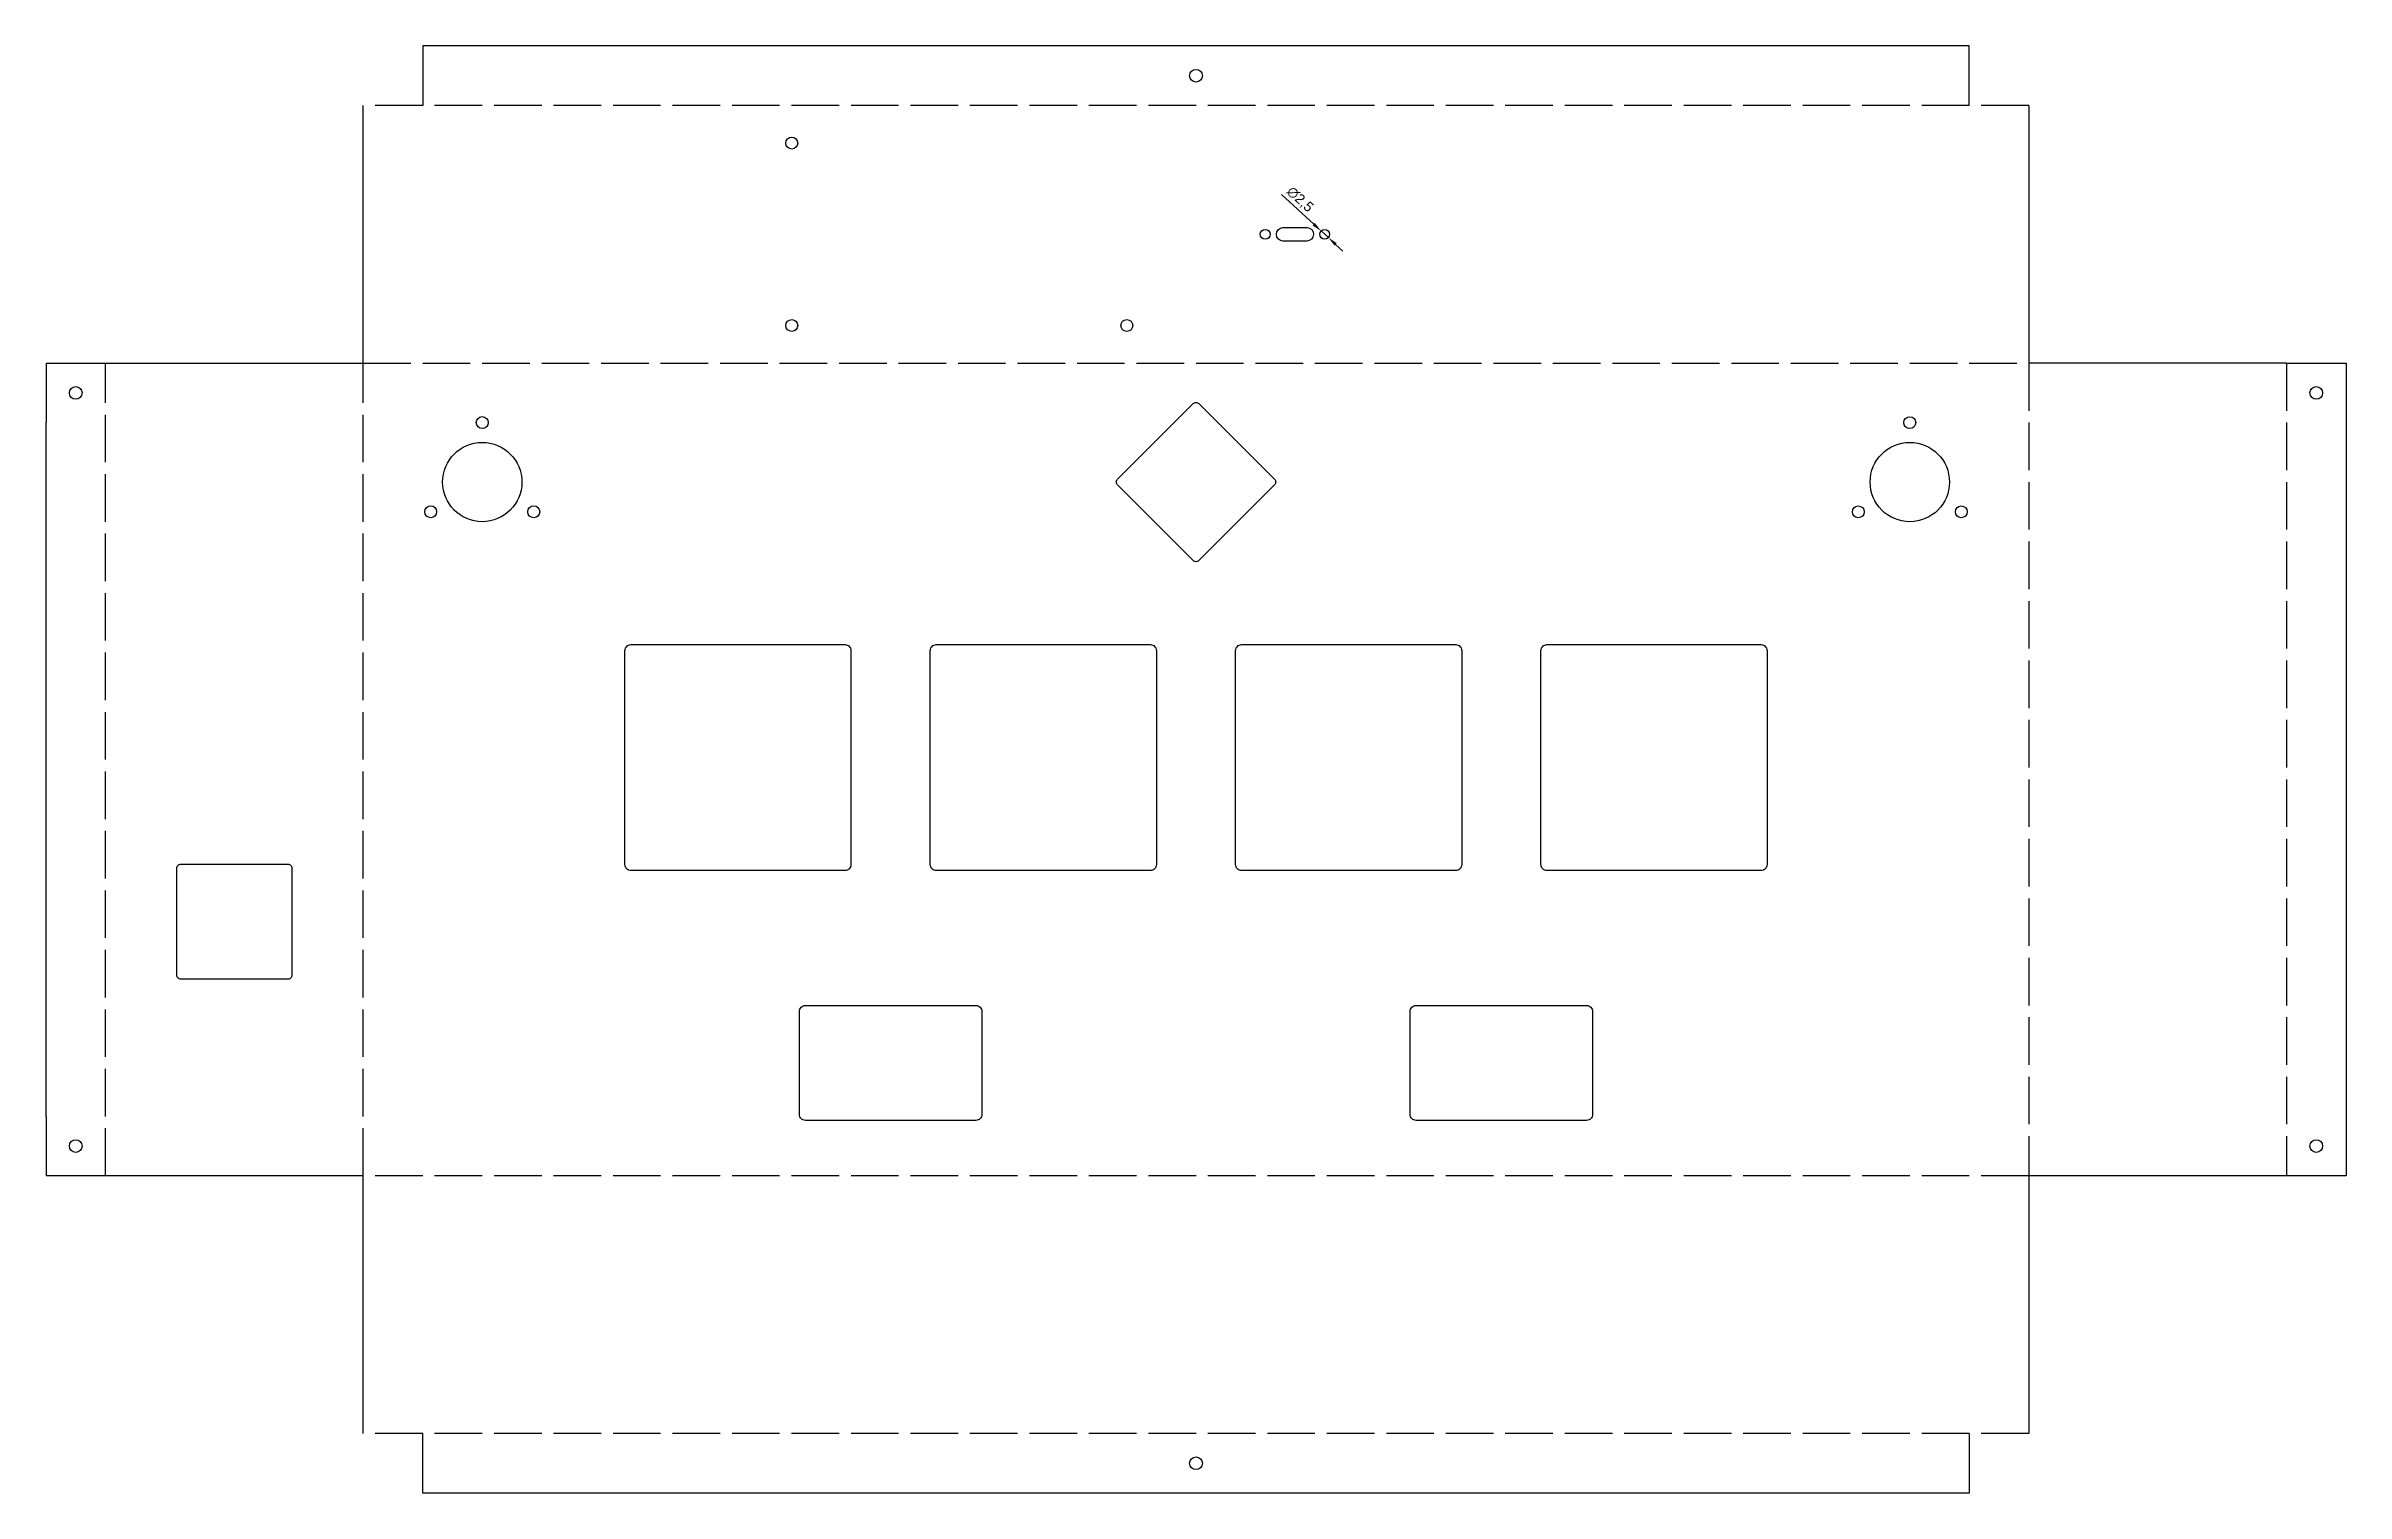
# Model space of a CAD drawing. Header units: millimetres. Extents: x 49 to 629, y 44 to 409.
import ezdxf

# ---------------------------------------------------------------- set-up
doc = ezdxf.new("R2010")
doc.units = ezdxf.units.MM
doc.linetypes.add('ACAD_ISO02W100', pattern=[15, 12, -3])
doc.styles.get("Standard").update_dxf_attribs({"font": 'arial.ttf'})
doc.dimstyles.new('ISO-25', dxfattribs={"dimtxt": 2.5, "dimasz": 2.5, "dimexe": 1.25, "dimexo": 0.625, "dimtad": 1, "dimtxsty": 'Standard', "dimcen": 2.5, "dimadec": 0, "dimazin": 0, "dimtfac": 1, "dimtmove": 0, "dimatfit": 3, "dimfxl": 0, "dimarcsym": 0})

# ---------------------------------------------------------------- blocks, each defined once
blk = doc.blocks.new('*D2')
at = {"color": 0, "lineweight": -2, "transparency": 16777216}
for p, q in [((360.44, 371.26), (368.58, 363.79)), ((372.26, 360.41), (370.42, 362.1)), ((374.1, 358.72), (375.94, 357.03))]:
    blk.add_line(p, q, dxfattribs=at)
at = {"color": 0, "transparency": 16777216}
for points in [[(368.86, 364.1), (368.29, 363.48), (370.42, 362.1)], [(374.38, 359.03), (373.82, 358.41), (372.26, 360.41)]]:
    blk.add_solid(points, dxfattribs=at)
at = {"layer": 'Defpoints', "color": 0, "transparency": 16777216}
for p in [(370.42, 362.1), (372.26, 360.41)]:
    blk.add_point(p, dxfattribs=at)
at = {"color": 0, "transparency": 16777216, "insert": (365.06, 369.97), "char_height": 2.5, "attachment_point": 5, "rotation": 317.43794}
blk.add_mtext('∅2,5', dxfattribs=at)

msp = doc.modelspace()

# ---------------------------------------------------------------- linework, layer by layer
for p, q in [((533.881, 408.755), (143.881, 408.755)), ((48.881, 328.755), (63.881, 328.755)), ((613.881, 328.755), (628.881, 328.755)), ((48.881, 138.755), (48.881, 313.755)), ((628.881, 313.755), (628.881, 138.755)), ((63.881, 123.755), (48.881, 123.755)), ((628.881, 123.755), (613.881, 123.755)), ((533.881, 43.755), (143.881, 43.755))]:
    msp.add_line(p, q)
at = {"color": 30, "true_color": 0xf8991e}
for p, q in [((143.881, 408.755), (143.881, 393.755)), ((533.881, 393.755), (533.881, 408.755)), ((48.881, 328.755), (48.881, 313.755)), ((628.881, 328.755), (628.881, 313.755)), ((48.881, 138.755), (48.881, 123.755)), ((628.881, 138.755), (628.881, 123.755)), ((143.881, 43.755), (143.881, 58.755)), ((533.881, 58.755), (533.881, 43.755))]:
    msp.add_line(p, q, dxfattribs=at)
at = {"color": 1}
for points in [[(128.881, 328.755), (128.881, 393.755)], [(548.881, 393.755), (548.881, 328.755)], [(63.881, 328.755), (128.881, 328.755)], [(613.881, 328.755), (548.881, 328.755)], [(128.881, 123.755), (63.881, 123.755)], [(128.881, 58.755), (128.881, 123.755)], [(613.881, 123.755), (548.881, 123.755)], [(548.881, 123.755), (548.881, 58.755)]]:
    msp.add_lwpolyline(points, dxfattribs=at)
at = {"color": 7, "linetype": 'ACAD_ISO02W100'}
for points in [[(548.881, 393.755), (128.881, 393.755)], [(63.881, 123.755), (63.881, 328.755)], [(613.881, 328.755), (613.881, 123.755)], [(548.881, 58.755), (128.881, 58.755)]]:
    msp.add_lwpolyline(points, dxfattribs=at)
at = {"color": 0}
msp.add_lwpolyline([(366.886, 363.005, -0.9460306), (366.806, 359.505), (360.806, 359.505, -0.9299263), (360.806, 363.005)], format="xyb", close=True, dxfattribs=at)
at = {"color": 7, "linetype": 'ACAD_ISO02W100'}
msp.add_lwpolyline([(128.881, 328.755), (548.881, 328.755), (548.881, 123.755), (128.881, 123.755)], close=True, dxfattribs=at)
for points in [[(338.179, 278.958), (319.088, 298.05, -0.4142136), (319.088, 299.464), (338.179, 318.556, -0.4142136), (339.594, 318.556), (358.685, 299.464, -0.4142136), (358.685, 298.05), (339.594, 278.958, -0.4142136)], [(196.38, 257.758), (250.38, 257.758, -0.4142136), (251.88, 256.258), (251.88, 202.258, -0.4142136), (250.38, 200.758), (196.38, 200.758, -0.4142136), (194.88, 202.258), (194.88, 256.258, -0.4142136)], [(273.38, 257.758), (327.38, 257.758, -0.4142136), (328.88, 256.258), (328.88, 202.258, -0.4142136), (327.38, 200.758), (273.38, 200.758, -0.4142136), (271.88, 202.258), (271.88, 256.258, -0.4142136)], [(350.38, 257.758), (404.38, 257.758, -0.4142136), (405.88, 256.258), (405.88, 202.258, -0.4142136), (404.38, 200.758), (350.38, 200.758, -0.4142136), (348.88, 202.258), (348.88, 256.258, -0.4142136)], [(427.38, 257.758), (481.38, 257.758, -0.4142136), (482.88, 256.258), (482.88, 202.258, -0.4142136), (481.38, 200.758), (427.38, 200.758, -0.4142136), (425.88, 202.258), (425.88, 256.258, -0.4142136)], [(82.881, 202.371), (109.881, 202.371, -0.4142136), (110.881, 201.371), (110.881, 174.371, -0.4142136), (109.881, 173.371), (82.881, 173.371, -0.4142136), (81.881, 174.371), (81.881, 201.371, -0.4142136)]]:
    msp.add_lwpolyline(points, format="xyb", close=True)
at = {"color": 7}
for points in [[(240.384, 166.756), (283.384, 166.756, -0.4142136), (284.884, 165.256), (284.884, 139.256, -0.4142136), (283.384, 137.756), (240.384, 137.756, -0.4142136), (238.884, 139.256), (238.884, 165.256, -0.4142136)], [(394.384, 166.756), (437.384, 166.756, -0.4142136), (438.884, 165.256), (438.884, 139.256, -0.4142136), (437.384, 137.756), (394.384, 137.756, -0.4142136), (392.884, 139.256), (392.884, 165.256, -0.4142136)]]:
    msp.add_lwpolyline(points, format="xyb", close=True, dxfattribs=at)
at = {"color": 3}
for centre in [(338.881, 401.255), (56.381, 321.255), (621.381, 321.255), (56.381, 131.255), (621.381, 131.255), (338.881, 51.255)]:
    msp.add_circle(centre, 1.6, dxfattribs=at)
at = {"color": 0}
for centre in [(236.94, 384.255), (236.94, 338.255), (321.44, 338.255)]:
    msp.add_circle(centre, 1.5, dxfattribs=at)
for centre in [(356.338, 361.255), (371.338, 361.255)]:
    msp.add_circle(centre, 1.25)
at = {"color": 1}
for centre in [(158.885, 313.759), (518.883, 313.754), (145.895, 291.259), (171.875, 291.259), (505.892, 291.254), (531.873, 291.254)]:
    msp.add_circle(centre, 1.5, dxfattribs=at)
at = {"color": 7}
for centre in [(158.885, 298.759), (518.883, 298.754)]:
    msp.add_circle(centre, 10, dxfattribs=at)

# ---------------------------------------------------------------- dimensions: what is measured, and where the dimension line sits
dim = msp.add_diameter_dim_2p(p1=(372.259, 360.41), p2=(370.418, 362.101), dimstyle='ISO-25')
dim.commit()
dim.dimension.update_dxf_attribs({"geometry": '*D2', "text_midpoint": (365.056, 369.968)})

doc.saveas('drawing.dxf')
